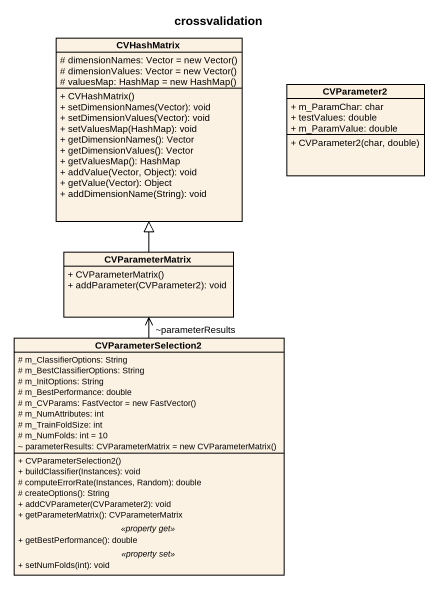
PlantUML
@startuml
title crossvalidation
hide circle
hide empty members
skinparam classAttributeIconSize 0
class CVHashMatrix {
  {field} # dimensionNames: Vector = new Vector()
  {field} # dimensionValues: Vector = new Vector()
  {field} # valuesMap: HashMap = new HashMap()
  + CVHashMatrix()
  + setDimensionNames(Vector): void
  + setDimensionValues(Vector): void
  + setValuesMap(HashMap): void
  + getDimensionNames(): Vector
  + getDimensionValues(): Vector
  + getValuesMap(): HashMap
  + addValue(Vector, Object): void
  + getValue(Vector): Object
  + addDimensionName(String): void
}
class CVParameter2 {
  + m_ParamChar: char
  + testValues: double
  + m_ParamValue: double
  + CVParameter2(char, double)
}
class CVParameterMatrix {
  + CVParameterMatrix()
  + addParameter(CVParameter2): void
}
class CVParameterSelection2 {
  # m_ClassifierOptions: String
  # m_BestClassifierOptions: String
  # m_InitOptions: String
  # m_BestPerformance: double
  {field} # m_CVParams: FastVector = new FastVector()
  # m_NumAttributes: int
  # m_TrainFoldSize: int
  # m_NumFolds: int = 10
  {field} ~ parameterResults: CVParameterMatrix = new CVParameterMatrix()
  --
  + CVParameterSelection2()
  + buildClassifier(Instances): void
  # computeErrorRate(Instances, Random): double
  # createOptions(): String
  + addCVParameter(CVParameter2): void
  + getParameterMatrix(): CVParameterMatrix
  .. <<property get>> ..
  + getBestPerformance(): double
  .. <<property set>> ..
  + setNumFolds(int): void
}
CVParameterMatrix -up-|> CVHashMatrix
CVParameterSelection2 -up-> "~parameterResults" CVParameterMatrix
@enduml
